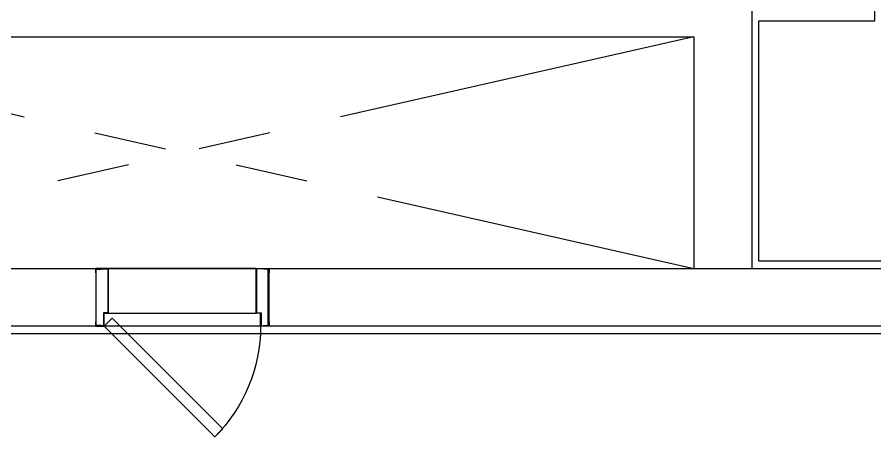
# Model space of a CAD drawing. Header units: millimetres. Extents: x 10000 to 302800, y 6800 to 229018.
# Drawn here: x 216843 to 219803, y 39896 to 41345 of the extents above; entities that cross this region are included whole.
import ezdxf

# ---------------------------------------------------------------- set-up
doc = ezdxf.new("R2010")
doc.units = ezdxf.units.MM
doc.header["$LTSCALE"] = 400
doc.header["$MEASUREMENT"] = 0
doc.linetypes.add('X-ROOM TYPE-SR-1.3+1.7Bay$0$PHANTOM2', pattern=[1.25, 0.625, -0.125, 0.125, -0.125, 0.125, -0.125])
doc.linetypes.add('X-ROOM TYPE-SR-1.3+1.7Bay$0$X-ROOM TYPE-HOTEL-DS-1$0$DASHED', pattern=[3, 2, -1])
doc.layers.get('0').update_dxf_attribs({"linetype": 'CONTINUOUS'})
for name, color, linetype in [('A-TXT1', 3, 'CONTINUOUS'), ('X-INT-HOTEL-9F~20F$0$A-DOOR', 4, 'CONTINUOUS'), ('X-ROOM TYPE-SR-1.3+1.7Bay$0$.WA_Wall-Finish', 252, 'CONTINUOUS'), ('X-ROOM TYPE-SR-1.3+1.7Bay$0$A-OPEN2', 252, 'X-ROOM TYPE-SR-1.3+1.7Bay$0$X-ROOM TYPE-HOTEL-DS-1$0$DASHED'), ('X-ROOM TYPE-SR-1.3+1.7Bay$0$A-WALD', 7, 'CONTINUOUS')]:
    doc.layers.add(name, color=color, linetype=linetype)

# ---------------------------------------------------------------- blocks, each defined once
blk = doc.blocks.new('X-ROOM TYPE-SR-1.3+1.7Bay')
at = {"layer": 'X-ROOM TYPE-SR-1.3+1.7Bay$0$.WA_Wall-Finish'}
for p, q in [((215023.8, 59726.2), (215023.8, 60426.3)), ((214623.9, 59726.2), (215023.8, 59726.2)), ((214623.9, 58896.2), (214623.9, 59726.2)), ((215499, 58896.5), (214623.9, 58896.2)), ((209291, 58646.5, 0.3), (215499, 58646.4, 0.3))]:
    blk.add_line(p, q, dxfattribs=at)
at = {"layer": 'X-ROOM TYPE-SR-1.3+1.7Bay$0$A-OPEN2', "linetype": 'X-ROOM TYPE-SR-1.3+1.7Bay$0$PHANTOM2', "ltscale": 5}
for p, q in [((210869.3, 59671.2), (214398.9, 58871.2)), ((214398.9, 59671.2), (210869.3, 58871.2))]:
    blk.add_line(p, q, dxfattribs=at)
at = {"layer": 'X-ROOM TYPE-SR-1.3+1.7Bay$0$A-WALD'}
for points in [[(210668.8, 58871.2), (210668.8, 59871.2), (214598.9, 59871.2), (214598.9, 58871.2)], [(210868.8, 58871.2), (210868.8, 59671.2), (214398.9, 59671.2), (214398.9, 58871.2)], [(209291, 58871.2), (215449, 58871.2)], [(215449, 58671.2), (209291, 58671.2)]]:
    blk.add_lwpolyline(points, dxfattribs=at)
blk = doc.blocks.new('*U746')
at = {"layer": 'X-INT-HOTEL-9F~20F$0$A-DOOR', "color": 8}
for p, q in [((570, 0), (30, 0)), ((45, -45), (555, -45)), ((555, -199.9), (45, -199.9))]:
    blk.add_line(p, q, dxfattribs=at)
at = {"layer": 'X-INT-HOTEL-9F~20F$0$A-DOOR'}
for points in [[(411.8, 381.8), (30, 0), (58.3, -28.3), (440.1, 353.6)], [(1.6, -15), (1.6, -15), (1.6, -15), (0, -15), (0, 0), (30, 0), (30, -45), (45, -45), (45, -199.9), (0, -199.9), (0, -184.9), (1.6, -184.9), (1.6, -184.9), (1.6, -184.9), (1.6, -198.3), (43.4, -198.3), (43.4, -46.6), (28.4, -46.6), (28.4, -1.6), (1.6, -1.6)], [(598.4, -15), (598.4, -15), (598.4, -15), (600, -15), (600, 0), (570, 0), (570, -45), (555, -45), (555, -199.9), (600, -199.9), (600, -184.9), (598.4, -184.9), (598.4, -184.9), (598.4, -184.9), (598.4, -198.3), (556.6, -198.3), (556.6, -46.6), (571.6, -46.6), (571.6, -1.6), (598.4, -1.6)]]:
    blk.add_lwpolyline(points, close=True, dxfattribs=at)
at = {"layer": 'X-INT-HOTEL-9F~20F$0$A-DOOR', "color": 8}
for points in [[(20, -198.3), (1.6, -198.3), (1.6, -1.6), (20, -1.6), (20, -3.2), (3.2, -3.2), (3.2, -196.7), (20, -196.7)], [(580, -198.3), (598.4, -198.3), (598.4, -1.6), (580, -1.6), (580, -3.2), (596.8, -3.2), (596.8, -196.7), (580, -196.7)]]:
    blk.add_lwpolyline(points, close=True, dxfattribs=at)
blk.add_arc((30, 0), 540, 0, 45, dxfattribs=at)
blk = doc.blocks.new('X-INT-HOTEL-9F~20F$0$객실 샤프트 점검도어(HOTEL)')
at = {"layer": 'X-INT-HOTEL-9F~20F$0$A-DOOR', "xscale": -1, "rotation": 180}
blk.add_blockref('*U746', (210018.9, 69371.2), dxfattribs=at)
blk = doc.blocks.new('X-INT-HOTEL-9F~20F')
blk.add_blockref('X-ROOM TYPE-SR-1.3+1.7Bay', (0, 0))
at = {"layer": 'X-INT-HOTEL-9F~20F$0$A-DOOR'}
blk.add_blockref('X-INT-HOTEL-9F~20F$0$객실 샤프트 점검도어(HOTEL)', (2315, -10699.9), dxfattribs=at)
blk = doc.blocks.new('X-BASE-9F')
blk.add_blockref('X-INT-HOTEL-9F~20F', (0, 0))

msp = doc.modelspace()

# ---------------------------------------------------------------- block references
at = {"layer": 'A-TXT1'}
msp.add_blockref('X-BASE-9F', (4779.3, -18393.7), dxfattribs=at)

doc.saveas('drawing.dxf')
